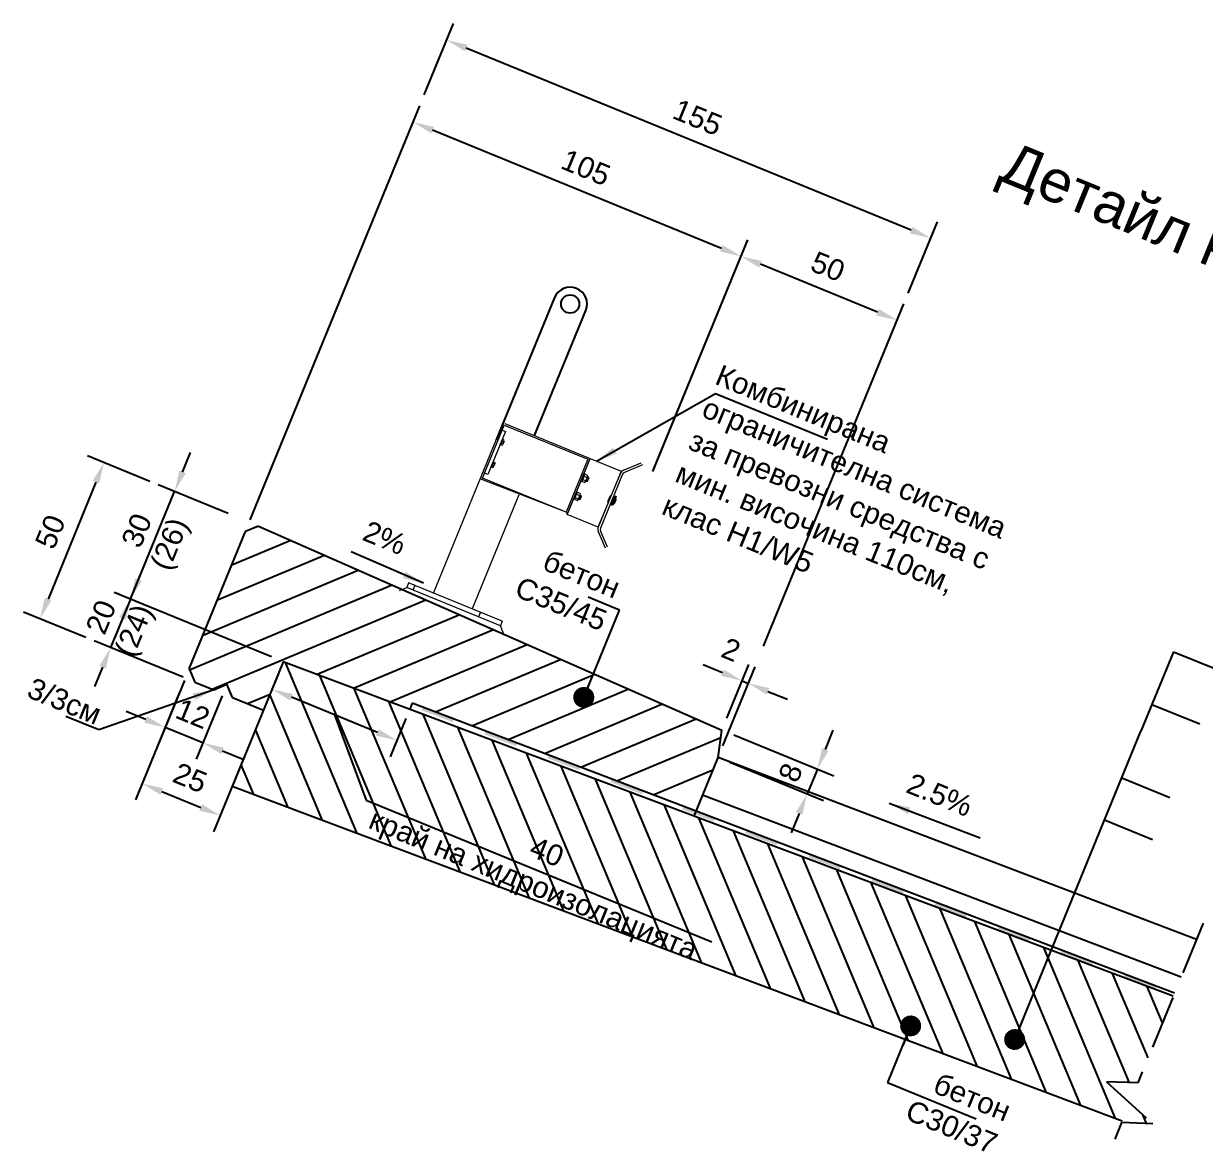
# Model space of a CAD drawing. Header units: centimetres. Extents: x 8495135 to 959133560, y 4530079 to 463453963.
# Drawn here: x 959122283.7 to 959122633.9, y 463415345.1 to 463415679.4 of the extents above; entities that cross this region are included whole.
import ezdxf

# ---------------------------------------------------------------- set-up
doc = ezdxf.new("R2010")
doc.units = ezdxf.units.CM
doc.header["$LTSCALE"] = 0.1
doc.linetypes.add('HIDDEN', pattern=[9.525, 6.35, -3.175])
for name, color, linetype in [('br_dimension', 1, 'Continuous'), ('br_hatch', 9, 'Continuous'), ('br_view_yellow', 2, 'Continuous')]:
    doc.layers.add(name, color=color, linetype=linetype)
doc.layers.add('br_text', color=2, linetype='Continuous', lineweight=35)
doc.styles.add('br 1-25 cm', font='arial.ttf', dxfattribs={"height": 6.25})
doc.styles.add('MM 1 to 25', font='arial.ttf', dxfattribs={"height": 6.25})
doc.styles.add('MM_ARIAL', font='arial.ttf')
doc.dimstyles.new('MM DIM 1 to 25', dxfattribs={"dimscale": 2.5, "dimtxt": 2.5, "dimasz": 2.5, "dimexe": 2.1, "dimexo": 1.5, "dimgap": 1.5, "dimtad": 1, "dimdec": 0, "dimdsep": 46, "dimtxsty": 'MM_ARIAL', "dimcen": 3, "dimclrd": 1, "dimclre": 1, "dimclrt": 7, "dimaunit": 2, "dimadec": 1, "dimazin": 0, "dimtp": 100, "dimtm": 3, "dimtfac": 1, "dimtdec": 0, "dimtix": 1, "dimtmove": 0, "dimatfit": 3, "dimfxl": 0, "dimtolj": 1, "dimtzin": 0, "dimarcsym": 0})

# ---------------------------------------------------------------- blocks, each defined once
blk = doc.blocks.new('*D1206')
at = {"layer": 'br_dimension', "color": 1, "linetype": 'ByBlock', "lineweight": -2, "ltscale": 3, "transparency": 16777216}
for p, q in [((959122470.2, 463415546.67), (959122498.3, 463415615.29)), ((959122536.8, 463415593.86), (959122502.09, 463415608.07)), ((959122503.03, 463415494.89), (959122544.57, 463415596.35))]:
    blk.add_line(p, q, dxfattribs=at)
at = {"layer": 'br_dimension', "color": 1, "linetype": 'ByBlock', "ltscale": 3, "transparency": 16777216}
for points in [[(959122502.49, 463415609.03), (959122501.7, 463415607.1), (959122496.31, 463415610.43)], [(959122537.19, 463415594.82), (959122536.4, 463415592.89), (959122542.58, 463415591.49)]]:
    blk.add_solid(points, dxfattribs=at)
at = {"layer": 'br_dimension', "color": 7, "linetype": 'ByBlock', "ltscale": 3, "transparency": 16777216, "insert": (959122522.08, 463415607.38), "char_height": 6.25, "attachment_point": 5, "rotation": 337.7335, "style": 'MM_ARIAL'}
blk.add_mtext('\\A1;50', dxfattribs=at)
blk = doc.blocks.new('*D1207')
at = {"layer": 'br_dimension', "color": 1, "linetype": 'ByBlock', "lineweight": -2, "ltscale": 3, "transparency": 16777216}
for p, q in [((959122350.87, 463415532.33), (959122401.13, 463415655.08)), ((959122490.53, 463415612.8), (959122404.92, 463415647.85)), ((959122470.5, 463415547.4), (959122498.3, 463415615.29))]:
    blk.add_line(p, q, dxfattribs=at)
at = {"layer": 'br_dimension', "color": 1, "linetype": 'ByBlock', "ltscale": 3, "transparency": 16777216}
for points in [[(959122405.32, 463415648.82), (959122404.53, 463415646.89), (959122399.14, 463415650.22)], [(959122490.92, 463415613.77), (959122490.13, 463415611.84), (959122496.31, 463415610.43)]]:
    blk.add_solid(points, dxfattribs=at)
at = {"layer": 'br_dimension', "color": 7, "linetype": 'ByBlock', "ltscale": 3, "transparency": 16777216, "insert": (959122450.35, 463415636.75), "char_height": 6.25, "attachment_point": 5, "rotation": 337.7335, "style": 'MM_ARIAL'}
blk.add_mtext('\\A1;105', dxfattribs=at)
blk = doc.blocks.new('*D1208')
at = {"layer": 'br_dimension', "color": 1, "linetype": 'ByBlock', "lineweight": -2, "ltscale": 3, "transparency": 16777216}
for p, q in [((959122402.44, 463415658.27), (959122411.09, 463415679.42)), ((959122546.76, 463415618.2), (959122414.89, 463415672.19)), ((959122545.88, 463415599.54), (959122554.54, 463415620.69))]:
    blk.add_line(p, q, dxfattribs=at)
at = {"layer": 'br_dimension', "color": 1, "linetype": 'ByBlock', "ltscale": 3, "transparency": 16777216}
for points in [[(959122415.28, 463415673.16), (959122414.49, 463415671.23), (959122409.1, 463415674.56)], [(959122547.16, 463415619.16), (959122546.37, 463415617.23), (959122552.55, 463415615.83)]]:
    blk.add_solid(points, dxfattribs=at)
at = {"layer": 'br_dimension', "color": 7, "linetype": 'ByBlock', "ltscale": 3, "transparency": 16777216, "insert": (959122483.46, 463415651.62), "char_height": 6.25, "attachment_point": 5, "rotation": 337.7335, "style": 'MM_ARIAL'}
blk.add_mtext('\\A1;155', dxfattribs=at)
blk = doc.blocks.new('*D1209')
at = {"layer": 'br_dimension', "color": 1, "linetype": 'ByBlock', "lineweight": -2, "ltscale": 3, "transparency": 16777216}
for p, q in [((959122494.15, 463415468.57), (959122523.8, 463415456.43)), ((959122521.31, 463415464.21), (959122523.67, 463415469.99)), ((959122492.99, 463415460.46), (959122520.78, 463415449.08)), ((959122518.94, 463415458.42), (959122515.93, 463415451.07)), ((959122513.56, 463415445.29), (959122511.19, 463415439.5))]:
    blk.add_line(p, q, dxfattribs=at)
at = {"layer": 'br_dimension', "color": 1, "linetype": 'ByBlock', "ltscale": 3, "transparency": 16777216}
for points in [[(959122520.34, 463415464.6), (959122522.27, 463415463.81), (959122518.94, 463415458.42)], [(959122512.59, 463415445.68), (959122514.52, 463415444.89), (959122515.93, 463415451.07)]]:
    blk.add_solid(points, dxfattribs=at)
at = {"layer": 'br_dimension', "color": 7, "linetype": 'ByBlock', "ltscale": 3, "transparency": 16777216, "insert": (959122511.01, 463415457.38), "char_height": 6.25, "attachment_point": 5, "rotation": 67.7335, "style": 'MM_ARIAL'}
blk.add_mtext('\\A1;8', dxfattribs=at)
blk = doc.blocks.new('*D1210')
at = {"layer": 'br_dimension', "color": 1, "linetype": 'ByBlock', "lineweight": -2, "ltscale": 3, "transparency": 16777216}
for p, q in [((959122321.08, 463415543.72), (959122302.64, 463415551.27)), ((959122305.13, 463415543.49), (959122290.92, 463415508.79)), ((959122302.13, 463415497.44), (959122283.69, 463415504.99))]:
    blk.add_line(p, q, dxfattribs=at)
at = {"layer": 'br_dimension', "color": 1, "linetype": 'ByBlock', "ltscale": 3, "transparency": 16777216}
for points in [[(959122304.17, 463415543.89), (959122306.09, 463415543.1), (959122307.5, 463415549.28)], [(959122289.96, 463415509.18), (959122291.89, 463415508.39), (959122288.55, 463415503)]]:
    blk.add_solid(points, dxfattribs=at)
at = {"layer": 'br_dimension', "color": 7, "linetype": 'ByBlock', "ltscale": 3, "transparency": 16777216, "insert": (959122291.6, 463415528.77), "char_height": 6.25, "attachment_point": 5, "rotation": 67.7335, "style": 'MM_ARIAL'}
blk.add_mtext('\\A1;50', dxfattribs=at)
blk = doc.blocks.new('*D1211')
at = {"layer": 'br_dimension', "color": 1, "linetype": 'ByBlock', "lineweight": -2, "ltscale": 3, "transparency": 16777216}
for p, q in [((959122330.8, 463415546.49), (959122333.16, 463415552.27)), ((959122344.34, 463415534.19), (959122323.57, 463415542.7)), ((959122315.37, 463415508.81), (959122328.43, 463415540.71)), ((959122357.19, 463415491.69), (959122310.51, 463415510.8)), ((959122313, 463415503.03), (959122310.63, 463415497.24))]:
    blk.add_line(p, q, dxfattribs=at)
at = {"layer": 'br_dimension', "color": 1, "linetype": 'ByBlock', "ltscale": 3, "transparency": 16777216}
for points in [[(959122329.83, 463415546.89), (959122331.76, 463415546.1), (959122328.43, 463415540.71)], [(959122312.03, 463415503.42), (959122313.96, 463415502.63), (959122315.37, 463415508.81)]]:
    blk.add_solid(points, dxfattribs=at)
at = {"layer": 'br_dimension', "color": 7, "linetype": 'ByBlock', "ltscale": 3, "transparency": 16777216, "insert": (959122322.85, 463415526.85), "char_height": 6.25, "attachment_point": 5, "rotation": 67.7335, "style": 'MM_ARIAL'}
blk.add_mtext('\\A1;30\\P(26)', dxfattribs=at)
blk = doc.blocks.new('*D1212')
at = {"layer": 'br_dimension', "color": 1, "linetype": 'ByBlock', "lineweight": -2, "ltscale": 3, "transparency": 16777216}
for p, q in [((959122317.74, 463415514.59), (959122320.1, 463415520.38)), ((959122311.9, 463415510.23), (959122310.51, 463415510.8)), ((959122315.37, 463415508.81), (959122309.48, 463415494.44)), ((959122330.94, 463415485.65), (959122304.62, 463415496.42)), ((959122307.11, 463415488.65), (959122304.74, 463415482.87))]:
    blk.add_line(p, q, dxfattribs=at)
at = {"layer": 'br_dimension', "color": 1, "linetype": 'ByBlock', "ltscale": 3, "transparency": 16777216}
for points in [[(959122316.77, 463415514.99), (959122318.7, 463415514.2), (959122315.37, 463415508.81)], [(959122306.15, 463415489.05), (959122308.08, 463415488.26), (959122309.48, 463415494.44)]]:
    blk.add_solid(points, dxfattribs=at)
at = {"layer": 'br_dimension', "color": 7, "linetype": 'ByBlock', "ltscale": 3, "transparency": 16777216, "insert": (959122312.28, 463415501.18), "char_height": 6.25, "attachment_point": 5, "rotation": 67.7335, "style": 'MM_ARIAL'}
blk.add_mtext('\\A1;20\\P(24)', dxfattribs=at)
blk = doc.blocks.new('*D1213')
at = {"layer": 'br_dimension', "color": 1, "linetype": 'ByBlock', "lineweight": -2, "ltscale": 3, "transparency": 16777216}
for p, q in [((959122490.87, 463415486.97), (959122485.09, 463415489.34)), ((959122490.94, 463415465.35), (959122500.5, 463415488.7)), ((959122492.1, 463415473.47), (959122498.65, 463415489.46)), ((959122496.66, 463415484.6), (959122498.51, 463415483.84)), ((959122504.29, 463415481.47), (959122510.07, 463415479.11))]:
    blk.add_line(p, q, dxfattribs=at)
at = {"layer": 'br_dimension', "color": 1, "linetype": 'ByBlock', "ltscale": 3, "transparency": 16777216}
for points in [[(959122491.27, 463415487.93), (959122490.48, 463415486), (959122496.66, 463415484.6)], [(959122504.68, 463415482.44), (959122503.9, 463415480.51), (959122498.51, 463415483.84)]]:
    blk.add_solid(points, dxfattribs=at)
at = {"layer": 'br_dimension', "color": 7, "linetype": 'ByBlock', "ltscale": 3, "transparency": 16777216, "insert": (959122493.39, 463415493.83), "char_height": 6.25, "attachment_point": 5, "rotation": 337.7335, "style": 'MM_ARIAL'}
blk.add_mtext('\\A1;2', dxfattribs=at)
blk = doc.blocks.new('*D1214')
at = {"layer": 'br_dimension', "color": 1, "linetype": 'ByBlock', "lineweight": -2, "ltscale": 3, "transparency": 16777216}
for p, q in [((959122329.93, 463415481.2), (959122316.86, 463415449.28)), ((959122349.18, 463415462.24), (959122340, 463415439.81)), ((959122324.64, 463415451.77), (959122336.21, 463415447.03))]:
    blk.add_line(p, q, dxfattribs=at)
at = {"layer": 'br_dimension', "color": 1, "linetype": 'ByBlock', "ltscale": 3, "transparency": 16777216}
for points in [[(959122325.03, 463415452.73), (959122324.24, 463415450.8), (959122318.85, 463415454.14)], [(959122336.6, 463415448), (959122335.81, 463415446.07), (959122341.99, 463415444.66)]]:
    blk.add_solid(points, dxfattribs=at)
at = {"layer": 'br_dimension', "color": 7, "linetype": 'ByBlock', "ltscale": 3, "transparency": 16777216, "insert": (959122333.05, 463415455.82), "char_height": 6.25, "attachment_point": 5, "rotation": 337.7335, "style": 'MM_ARIAL'}
blk.add_mtext('\\A1;25', dxfattribs=at)
blk = doc.blocks.new('*D1215')
at = {"layer": 'br_dimension', "color": 1, "lineweight": -2, "transparency": 16777216}
for p, q in [((959122331.35, 463415484.67), (959122323.67, 463415465.91)), ((959122342.54, 463415480.09), (959122334.86, 463415461.32)), ((959122319.88, 463415473.13), (959122314.09, 463415475.5)), ((959122336.85, 463415466.18), (959122325.66, 463415470.76)), ((959122342.63, 463415463.81), (959122348.42, 463415461.45))]:
    blk.add_line(p, q, dxfattribs=at)
at = {"layer": 'br_dimension', "color": 1, "transparency": 16777216}
for points in [[(959122320.27, 463415474.1), (959122319.48, 463415472.17), (959122325.66, 463415470.76)], [(959122343.03, 463415464.78), (959122342.24, 463415462.85), (959122336.85, 463415466.18)]]:
    blk.add_solid(points, dxfattribs=at)
at = {"layer": 'br_dimension', "color": 7, "transparency": 16777216, "insert": (959122333.86, 463415474.85), "char_height": 6.25, "attachment_point": 5, "rotation": 337.7335, "style": 'MM_ARIAL'}
blk.add_mtext('\\A1;12', dxfattribs=at)
blk = doc.blocks.new('*D1318')
at = {"layer": 'br_dimension', "color": 1, "lineweight": -2, "transparency": 16777216}
for p, q in [((959122359.24, 463415486.79), (959122355.32, 463415477.22)), ((959122388.54, 463415469.29), (959122363.09, 463415479.71)), ((959122375.82, 463415474.5), (959122385.24, 463415449.2)), ((959122396.97, 463415473.38), (959122392.34, 463415462.06)), ((959122385.24, 463415449.2), (959122487.68, 463415407.25))]:
    blk.add_line(p, q, dxfattribs=at)
at = {"layer": 'br_dimension', "color": 1, "transparency": 16777216}
for points in [[(959122363.49, 463415480.67), (959122362.7, 463415478.75), (959122357.31, 463415482.08)], [(959122388.94, 463415470.25), (959122388.15, 463415468.33), (959122394.33, 463415466.92)]]:
    blk.add_solid(points, dxfattribs=at)
at = {"layer": 'br_dimension', "color": 7, "transparency": 16777216, "insert": (959122436.46, 463415428.22), "char_height": 6.25, "attachment_point": 5, "rotation": 337.7335, "style": 'MM_ARIAL'}
blk.add_mtext('\\A1;40\\Pкрай на хидроизолацията', dxfattribs=at)

msp = doc.modelspace()

# ---------------------------------------------------------------- hatches: boundary and pattern name
at = {"layer": 'br_hatch'}
h = msp.add_hatch(dxfattribs=at)
h.set_pattern_fill('ANSI31', color=256, scale=2.5, angle=-22.2665, style=0)
h.set_pattern_definition([(22.733543, (958338146.7025, 463709910.982), (-3.06741562, 7.32085157), [])])
edge = h.paths.add_edge_path(flags=16)
edge.add_arc((959122375.17, 463415501.26), 2.08, 0, 360)
edge = h.paths.add_edge_path(flags=16)
edge.add_arc((959122352.81, 463415510.41), 2.08, 0, 360)
h.paths.add_polyline_path([(959122398.19, 463415476.36), (959122398.86, 463415478), (959122479.26, 463415447.4), (959122479.71, 463415448.5), (959122484.93, 463415450.69), (959122489.5, 463415461.84), (959122490.68, 463415470), (959122353.34, 463415530.44), (959122349.45, 463415528.86), (959122332.78, 463415488.14), (959122334.42, 463415484.23), (959122340.05, 463415481.92), (959122343.96, 463415483.56), (959122345.6, 463415479.65), (959122354.77, 463415475.89), (959122360.66, 463415490.26)])
h = msp.add_hatch(dxfattribs=at)
h.set_pattern_fill('ANSI31', color=256, scale=2.5, angle=67.7335, style=0)
h.set_pattern_definition([(112.733543, (958338146.7025, 463709910.982), (-7.32085157, -3.06741562), [])])
h.paths.add_polyline_path([(959122624.44, 463415391.07), (959122613.91, 463415365.36), (959122604.67, 463415365.72), (959122618.36, 463415353.29), (959122609.12, 463415353.65), (959122609.28, 463415354.05), (959122345.5, 463415453.24), (959122360.66, 463415490.26)])
h = msp.add_hatch(color=256, dxfattribs=at)
h.paths.add_polyline_path([(959122401.96, 463415476.82), (959122411.31, 463415473.26), (959122410.93, 463415472.33), (959122401.58, 463415475.89)])
h.paths.add_polyline_path([(959122420.65, 463415469.7), (959122430, 463415466.15), (959122429.62, 463415465.22), (959122420.27, 463415468.78)])
h.paths.add_polyline_path([(959122439.34, 463415462.59), (959122448.69, 463415459.03), (959122448.31, 463415458.11), (959122438.96, 463415461.66)])
h.paths.add_polyline_path([(959122458.03, 463415455.48), (959122467.38, 463415451.92), (959122467, 463415450.99), (959122457.65, 463415454.55)])
h = msp.add_hatch(color=256, dxfattribs=at)
h.paths.add_polyline_path([(959122479.29, 463415447.4), (959122480.22, 463415447.02), (959122480.2, 463415447.04), (959122488.61, 463415443.84), (959122488.23, 463415442.91), (959122478.88, 463415446.47)])
h.paths.add_polyline_path([(959122497.95, 463415440.28), (959122507.3, 463415436.73), (959122506.92, 463415435.8), (959122497.57, 463415439.36)])
h.paths.add_polyline_path([(959122516.64, 463415433.17), (959122525.99, 463415429.61), (959122525.61, 463415428.69), (959122516.26, 463415432.24)])
h.paths.add_polyline_path([(959122535.33, 463415426.06), (959122544.68, 463415422.5), (959122544.3, 463415421.57), (959122534.95, 463415425.13)])
h.paths.add_polyline_path([(959122554.02, 463415418.94), (959122563.37, 463415415.39), (959122562.99, 463415414.46), (959122553.64, 463415418.02)])
h.paths.add_polyline_path([(959122572.71, 463415411.83), (959122582.06, 463415408.27), (959122581.68, 463415407.35), (959122572.33, 463415410.9)])
h.paths.add_polyline_path([(959122591.4, 463415404.72), (959122600.75, 463415401.16), (959122600.37, 463415400.23), (959122591.02, 463415403.79)])
h.paths.add_polyline_path([(959122610.09, 463415397.6), (959122619.44, 463415394.05), (959122619.06, 463415393.12), (959122609.71, 463415396.68)])

# ---------------------------------------------------------------- linework, layer by layer
at = {"layer": 'br_dimension'}
for p, q in [((959122441.06, 463415598.18), (959122423.79, 463415556.01)), ((959122435.11, 463415557.28), (959122450.31, 463415594.39)), ((959122485.35, 463415451.7), (959122489.51, 463415461.88)), ((959122631.32, 463415407.86), (959122489.5, 463415461.84)), ((959122626.75, 463415396.71), (959122484.93, 463415450.69))]:
    msp.add_line(p, q, dxfattribs=at)
at = {"layer": 'br_dimension', "lineweight": 0, "ltscale": 0.7}
for p, q in [((959122405.2, 463415510.61), (959122425.67, 463415560.6)), ((959122424.93, 463415554.65), (959122425.59, 463415556.27)), ((959122425.73, 463415556.21), (959122425.07, 463415554.59)), ((959122425.59, 463415556.27), (959122425.73, 463415556.21)), ((959122426.15, 463415555.98), (959122425.71, 463415556.16)), ((959122425.07, 463415554.59), (959122424.93, 463415554.65)), ((959122425.09, 463415554.64), (959122425.52, 463415554.46)), ((959122425.25, 463415555.03), (959122425.68, 463415554.85)), ((959122425.55, 463415555.77), (959122425.98, 463415555.59)), ((959122426.14, 463415555.76), (959122425.68, 463415554.62)), ((959122422.87, 463415549.62), (959122422.21, 463415548)), ((959122422.35, 463415547.95), (959122423.01, 463415549.57)), ((959122422.83, 463415549.13), (959122423.27, 463415548.95)), ((959122423.01, 463415549.57), (959122422.87, 463415549.62)), ((959122422.99, 463415549.52), (959122423.43, 463415549.34)), ((959122461.47, 463415547.01), (959122466.77, 463415549.23)), ((959122422.21, 463415548), (959122422.35, 463415547.95)), ((959122422.8, 463415547.82), (959122422.37, 463415548)), ((959122422.53, 463415548.39), (959122422.96, 463415548.21)), ((959122422.96, 463415547.98), (959122423.42, 463415549.11)), ((959122448.82, 463415543.8), (959122449.73, 463415546.02)), ((959122450.01, 463415545.91), (959122449.1, 463415543.69)), ((959122449.73, 463415546.02), (959122450.01, 463415545.91)), ((959122450.84, 463415545.46), (959122449.97, 463415545.81)), ((959122454.01, 463415530.11), (959122460.55, 463415546.08)), ((959122461.21, 463415545.82), (959122454.67, 463415529.85)), ((959122467.16, 463415548.63), (959122461.75, 463415546.37)), ((959122449.1, 463415543.69), (959122448.82, 463415543.8)), ((959122449.13, 463415543.78), (959122450.01, 463415543.42)), ((959122449.34, 463415544.29), (959122450.21, 463415543.93)), ((959122449.76, 463415545.3), (959122450.63, 463415544.95)), ((959122450.88, 463415545.14), (959122450.26, 463415543.62)), ((959122450.34, 463415543.82), (959122450.71, 463415543.67)), ((959122451.17, 463415544.78), (959122450.71, 463415543.67)), ((959122450.71, 463415543.67), (959122450.84, 463415543.73)), ((959122451.17, 463415544.78), (959122450.8, 463415544.94)), ((959122450.84, 463415543.73), (959122451.22, 463415544.65)), ((959122451.22, 463415544.65), (959122451.17, 463415544.78)), ((959122430.49, 463415539.74), (959122416.65, 463415505.92)), ((959122446.62, 463415538.43), (959122447.53, 463415540.65)), ((959122447.8, 463415540.53), (959122446.9, 463415538.31)), ((959122447.14, 463415538.92), (959122448.01, 463415538.56)), ((959122447.53, 463415540.65), (959122447.8, 463415540.53)), ((959122447.56, 463415539.93), (959122448.43, 463415539.57)), ((959122448.64, 463415540.08), (959122447.77, 463415540.44)), ((959122448.68, 463415539.77), (959122448.06, 463415538.24)), ((959122448.97, 463415539.41), (959122448.51, 463415538.3)), ((959122448.97, 463415539.41), (959122448.6, 463415539.56)), ((959122448.64, 463415538.35), (959122449.02, 463415539.28)), ((959122449.02, 463415539.28), (959122448.97, 463415539.41)), ((959122446.9, 463415538.31), (959122446.62, 463415538.43)), ((959122446.93, 463415538.41), (959122447.81, 463415538.05)), ((959122448.14, 463415538.45), (959122448.51, 463415538.3)), ((959122448.51, 463415538.3), (959122448.64, 463415538.35)), ((959122454.02, 463415528.81), (959122456.01, 463415524.05)), ((959122456.71, 463415524.2), (959122454.67, 463415529.07)), ((959122395.12, 463415511.37), (959122397.23, 463415512.25)), ((959122397.79, 463415513.64), (959122397.23, 463415512.25)), ((959122424.99, 463415500.88), (959122397.23, 463415512.25)), ((959122425.56, 463415502.27), (959122397.79, 463415513.64)), ((959122399.65, 463415512.88), (959122399.08, 463415511.49)), ((959122419.08, 463415504.93), (959122418.51, 463415503.54)), ((959122425.56, 463415502.27), (959122424.99, 463415500.88)), ((959122426.24, 463415497.89), (959122424.99, 463415500.88))]:
    msp.add_line(p, q, dxfattribs=at)
at = {"layer": 'br_dimension', "ltscale": 0.5}
for p, q in [((959122624.51, 463415493.23), (959122614.85, 463415469.64)), ((959122624.51, 463415493.23), (959122638.73, 463415487.41)), ((959122618.12, 463415477.61), (959122632.33, 463415471.79)), ((959122609.19, 463415455.82), (959122623.41, 463415450)), ((959122604.09, 463415443.36), (959122618.31, 463415437.53))]:
    msp.add_line(p, q, dxfattribs=at)
at = {"layer": 'br_dimension', "linetype": 'ByBlock', "ltscale": 3}
for p, q in [((959122398.86, 463415478), (959122398.12, 463415476.18)), ((959122624.8, 463415392), (959122398.86, 463415478))]:
    msp.add_line(p, q, dxfattribs=at)
at = {"layer": 'br_dimension', "lineweight": 0, "ltscale": 0.7}
msp.add_lwpolyline([(959122426.32, 463415560.88), (959122451.11, 463415550.73, -0.414214), (959122451.39, 463415550.07), (959122444.95, 463415534.36, -0.414214), (959122444.3, 463415534.09), (959122419.51, 463415544.24, -0.414214), (959122419.24, 463415544.89), (959122425.67, 463415560.6, -0.414214)], format="xyb", close=True, dxfattribs=at)
for points in [[(959122426.13, 463415560.42), (959122450.92, 463415550.26), (959122444.49, 463415534.55), (959122419.7, 463415544.7)], [(959122425.53, 463415558.94), (959122426.52, 463415558.53), (959122421.28, 463415545.74), (959122420.29, 463415546.14)], [(959122451.57, 463415550.52), (959122460.82, 463415546.74), (959122454.01, 463415530.11), (959122444.76, 463415533.9)], [(959122457.77, 463415539.3), (959122457.5, 463415539.41), (959122456.79, 463415537.69), (959122457.07, 463415537.58)], [(959122459.01, 463415539.39), (959122459.32, 463415539.26), (959122458.2, 463415536.52), (959122457.89, 463415536.65)]]:
    msp.add_lwpolyline(points, close=True, dxfattribs=at)
at = {"layer": 'br_dimension'}
msp.add_circle((959122445.68, 463415596.29), 2.71, dxfattribs=at)
msp.add_arc((959122445.68, 463415596.29), 5, 337.7335, 157.7335, dxfattribs=at)
at = {"layer": 'br_dimension', "lineweight": 0, "ltscale": 0.7}
for centre, radius, start, end in [((959122425.38, 463415554.75), 0.324, 296.8009, 18.6662), ((959122424.94, 463415555.59), 1.05, 315.3018, 0.1652), ((959122425.84, 463415555.88), 0.324, 296.8009, 18.6662), ((959122423.12, 463415549.24), 0.324, 296.8009, 18.6662), ((959122422.66, 463415548.11), 0.324, 296.8009, 18.6662), ((959122422.22, 463415548.95), 1.05, 315.3018, 0.1652), ((959122462.12, 463415545.44), 1.7, 112.7335, 157.7335), ((959122462.14, 463415545.44), 1, 112.7335, 157.7335), ((959122449.96, 463415543.74), 0.317, 277.7335, 37.7335), ((959122449.62, 463415544.77), 1.03, 305.5293, 9.9378), ((959122450.59, 463415545.26), 0.317, 277.7335, 37.7335), ((959122447.42, 463415539.4), 1.03, 305.5293, 9.9378), ((959122448.39, 463415539.89), 0.317, 277.7335, 37.7335), ((959122457.52, 463415538.4), 1.77, 297.0505, 18.4166), ((959122447.76, 463415538.36), 0.317, 277.7335, 37.7335), ((959122455.58, 463415529.47), 1.7, 157.7335, 202.7335), ((959122455.59, 463415529.46), 1, 157.7335, 202.7335)]:
    msp.add_arc(centre, radius, start, end, dxfattribs=at)
at = {"layer": 'br_hatch', "linetype": 'HIDDEN', "ltscale": 25}
for p, q in [((959122613.91, 463415365.36), (959122604.67, 463415365.72)), ((959122604.67, 463415365.72), (959122618.36, 463415353.29)), ((959122618.36, 463415353.29), (959122609.12, 463415353.65))]:
    msp.add_line(p, q, dxfattribs=at)
for points in [[(959122633.3, 463415412.7), (959122613.91, 463415365.36)], [(959122609.12, 463415353.65), (959122607.08, 463415348.67)]]:
    msp.add_lwpolyline(points, dxfattribs=at)
at = {"layer": 'br_view_yellow'}
for p, q in [((959122332.78, 463415488.14), (959122349.45, 463415528.86)), ((959122353.34, 463415530.44), (959122490.68, 463415470)), ((959122489.5, 463415461.84), (959122490.68, 463415470)), ((959122482.39, 463415444.49), (959122489.5, 463415461.84))]:
    msp.add_line(p, q, dxfattribs=at)
at = {"layer": 'br_view_yellow', "linetype": 'ByBlock', "ltscale": 3}
for p, q in [((959122353.34, 463415530.44), (959122349.45, 463415528.86)), ((959122360.66, 463415490.26), (959122345.5, 463415453.24)), ((959122624.44, 463415391.07), (959122360.66, 463415490.26)), ((959122332.78, 463415488.14), (959122334.42, 463415484.23)), ((959122334.42, 463415484.23), (959122340.05, 463415481.92)), ((959122340.05, 463415481.92), (959122343.96, 463415483.56)), ((959122345.6, 463415479.65), (959122343.96, 463415483.56)), ((959122345.6, 463415479.65), (959122354.77, 463415475.89)), ((959122609.28, 463415354.05), (959122345.5, 463415453.24))]:
    msp.add_line(p, q, dxfattribs=at)

# ---------------------------------------------------------------- texts
at = {"layer": 'br_dimension', "insert": (959122490.56, 463415578.52), "char_height": 6.25, "attachment_point": 1, "rotation": 337.7335, "style": 'br 1-25 cm'}
msp.add_mtext_dynamic_manual_height_columns('Комбинирана ограничителна система за превозни средства с мин. височина 110см, клас H1/W5', width=97.4356, gutter_width=31.25, heights=[0], dxfattribs=at)
at = {"layer": 'br_text', "ltscale": 0.5, "rotation": 337.7335, "style": 'MM 1 to 25'}
for s, width, insert, char_height, attachment_point in [('\\pi16.604;Детайл на тротоарните блокове върху съоръжението   \\P\\pi208.72;M 1:25', 468.832, (959122561.54, 463415651.04), 12.5, 1), ('бетон С35/45', 34.0669, (959122461.16, 463415514.64), 6.25, 3), ('3{\\fArial|b0|i0|c204|p34;/}3{\\fArial|b0|i0|c204|p34;см}', 34.0669, (959122307.44, 463415477.21), 6.25, 3), ('бетон С30/37', 34.0669, (959122576.93, 463415359.57), 6.25, 3)]:
    msp.add_mtext_dynamic_manual_height_columns(s, width=width, gutter_width=62.5, heights=[0], dxfattribs=dict(at, insert=insert, char_height=char_height, attachment_point=attachment_point))
at = {"layer": 'br_text', "char_height": 6.25, "attachment_point": 3, "rotation": 337.7335, "style": 'MM 1 to 25'}
for s, insert in [('2%', (959122397.73, 463415527.5)), ('2.5%', (959122565.6, 463415449.92))]:
    msp.add_mtext_dynamic_manual_height_columns(s, width=47.5955, gutter_width=25, heights=[0], dxfattribs=dict(at, insert=insert))

# ---------------------------------------------------------------- dimensions: what is measured, and where the dimension line sits
at = {"layer": 'br_dimension', "linetype": 'ByBlock', "ltscale": 3}
for base, p1, p2, angle, picture, middle in [((959122409.1, 463415674.56), (959122544.46, 463415596.07), (959122401.01, 463415654.8), 157.7335, '*D1208', (959122483.46, 463415651.62)), ((959122399.14, 463415650.22), (959122469.08, 463415543.93), (959122349.45, 463415528.86), 157.7335, '*D1207', (959122450.35, 463415636.75)), ((959122496.31, 463415610.43), (959122501.61, 463415491.41), (959122468.78, 463415543.2), 157.7335, '*D1206', (959122522.08, 463415607.38)), ((959122288.55, 463415503), (959122324.55, 463415542.29), (959122305.6, 463415496.02), 67.7335, '*D1210', (959122291.6, 463415528.77)), ((959122341.99, 463415444.66), (959122331.35, 463415484.67), (959122350.61, 463415465.71), 157.7335, '*D1214', (959122333.05, 463415455.82))]:
    dim = msp.add_linear_dim(base=base, p1=p1, p2=p2, angle=angle, dimstyle='MM DIM 1 to 25', dxfattribs=at)
    dim.commit()
    dim.dimension.update_dxf_attribs({"geometry": picture, "text_midpoint": middle})
for base, p1, p2, text, override, picture, middle in [((959122328.43, 463415540.71), (959122360.66, 463415490.26), (959122347.81, 463415532.77), '30\\P(26)', {"dimtmove": 2}, '*D1211', (959122322.85, 463415526.85)), ((959122309.48, 463415494.44), (959122315.38, 463415508.81), (959122334.42, 463415484.23), '20\\X(24)', {"dimtmove": 2}, '*D1212', (959122312.28, 463415501.18)), ((959122515.93, 463415451.07), (959122490.68, 463415470), (959122489.51, 463415461.88), '8', {"dimdec": 1}, '*D1209', (959122517.43, 463415454.75))]:
    dim = msp.add_linear_dim(base=base, p1=p1, p2=p2, angle=67.7335, text=text, dimstyle='MM DIM 1 to 25', override=override, dxfattribs=at)
    dim.commit()
    dim.dimension.update_dxf_attribs({"geometry": picture, "text_midpoint": middle, "dimtype": 160})
dim = msp.add_linear_dim(base=(959122498.51, 463415483.84), p1=(959122490.68, 463415470), p2=(959122489.51, 463415461.88), angle=157.7335, dimstyle='MM DIM 1 to 25', override={"dimtmove": 2}, dxfattribs=at)
dim.commit()
dim.dimension.update_dxf_attribs({"geometry": '*D1213', "text_midpoint": (959122493.39, 463415493.83), "dimtype": 160})
at = {"layer": 'br_dimension'}
dim = msp.add_linear_dim(base=(959122357.31, 463415482.08), p1=(959122398.39, 463415476.85), p2=(959122360.66, 463415490.26), angle=157.7335, text='40\\Xкрай на хидроизолацията', dimstyle='MM DIM 1 to 25', override={"dimtmove": 1}, dxfattribs=at)
dim.commit()
dim.dimension.update_dxf_attribs({"geometry": '*D1318', "text_midpoint": (959122388.71, 463415447.77), "dimtype": 160})
dim = msp.add_linear_dim(base=(959122325.66, 463415470.76), p1=(959122343.96, 463415483.56), p2=(959122332.78, 463415488.14), angle=157.7335, dimstyle='MM DIM 1 to 25', dxfattribs=at)
dim.commit()
dim.dimension.update_dxf_attribs({"geometry": '*D1215', "text_midpoint": (959122333.86, 463415474.85)})

# ---------------------------------------------------------------- leaders
at = {"layer": 'br_dimension', "ltscale": 0.5}
for points in [[(959122453.49, 463415549.74), (959122488.74, 463415569.78), (959122521.94, 463415556.18)], [(959122402.21, 463415513.5), (959122380.77, 463415522.81)]]:
    msp.add_leader(points, dimstyle='MM DIM 1 to 25', dxfattribs=at)
for points in [[(959122449.71, 463415479.68), (959122460.31, 463415505.55), (959122451.02, 463415509.35)], [(959122577.43, 463415378.25), (959122614.84, 463415469.62)], [(959122546.6, 463415382.28), (959122539.73, 463415365.49), (959122566.03, 463415354.72)]]:
    msp.add_leader(points, dimstyle='MM DIM 1 to 25', override={"dimtad": 0, "dimclrt": 2, "dimldrblk": 'Dot'}, dxfattribs=at)
at = {"layer": 'br_dimension'}
for points in [[(959122340.05, 463415481.92), (959122306, 463415470.02), (959122296.16, 463415474.05)], [(959122540.27, 463415448.31), (959122567.18, 463415438.07)]]:
    msp.add_leader(points, dimstyle='MM DIM 1 to 25', override={"dimgap": 1.5, "dimtad": 0}, dxfattribs=at)

doc.saveas('drawing.dxf')
